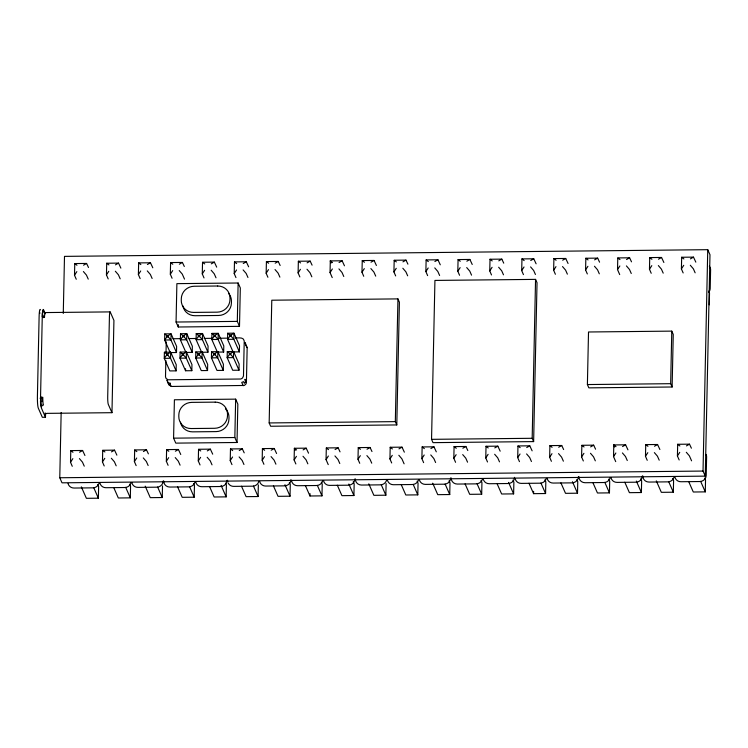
<?xml version="1.0" encoding="UTF-8"?>
<svg xmlns="http://www.w3.org/2000/svg" width="748" height="748" viewBox="0 0 748 748"><rect width="100%" height="100%" fill="white"/><g stroke="black" fill="none" stroke-linecap="round" stroke-linejoin="round"><path stroke-width="1.12" d="M45.179 412.905L45.132 415.215A1.898 1.823 -23.8 0 1 47.059 413.364L111.966 412.69L113.93 320.396L110.283 312.112A6.33 0.739 89.4 0 0 109.423 316.572L107.712 396.646A6.33 0.739 89.4 0 0 108.31 404.406L111.966 412.69M40.411 309.784A9.5 1.113 89.4 0 0 39.12 316.469L37.409 396.543A9.5 1.113 89.4 0 0 38.316 408.193L42.327 417.3L45.469 417.262L45.544 413.794M63.271 313.468L64.496 256.377L707.748 249.682L709.983 254.75L705.261 476.13L62.009 482.825L59.775 477.757L61.158 412.513M72.266 466.294L70.518 462.264L70.78 450.605L82.598 450.474L84.935 455.495M76.259 279.266L74.51 275.227L74.763 263.567L86.59 263.446L88.488 267.485M81.326 486.836L86.385 498.318L98.381 498.196L98.624 486.546L97.708 484.452M104.206 465.967L102.457 461.927L102.719 450.268L114.538 450.146L116.875 455.167M108.198 278.929L106.45 274.899L106.712 263.24L118.53 263.109L120.867 268.13M113.724 487.546L118.334 497.99L130.32 497.859L130.563 486.209L129.647 484.124M136.145 465.63L134.397 461.6L134.659 449.941L146.477 449.81L148.385 453.858M140.138 278.602L138.389 274.563L138.651 262.903L150.47 262.782L152.807 267.793M164.392 352.233L164.27 358.348L169.815 370.924L176.107 370.858L176.238 364.753L170.684 352.168L164.392 352.233L166.57 353.991L167.823 353.982L170.684 352.168L170.553 358.283L176.107 370.858M164.784 333.898L164.654 340.013L170.207 352.589L176.491 352.523L176.622 346.418L171.077 333.832L164.784 333.898L166.963 335.656L168.216 335.637L171.077 333.832L170.946 339.947L176.491 352.523M145.206 486.172L150.273 497.654L162.26 497.532L162.512 485.873M165.85 360.499L165.504 376.814L166.084 378.46L168.048 379.788L240.875 379.012L242.474 378.067L243.483 376.01L244.231 341.041C243.801 336.824 238.116 337.984 235.377 338.077M166.028 352.345L166.252 341.855M167.823 353.982L167.795 355.197L170.553 358.283L164.27 358.348L166.542 355.216L166.57 353.991M168.216 335.637L168.188 336.862L170.946 339.947L164.654 340.013L166.935 336.881L166.963 335.656M168.094 465.303L166.346 461.264L166.608 449.604L178.426 449.483L180.754 454.494M172.077 278.265L170.329 274.236L170.591 262.567L182.409 262.445L184.317 266.494M173.583 438.16L174.406 399.778L235.657 399.142L237.845 404.107L237.023 442.489L175.78 443.125L173.583 438.16L234.835 437.524L237.023 442.489M176.061 322.033L176.883 283.642L238.135 283.006L240.323 287.971L239.5 326.352L178.258 326.998L176.061 322.033L237.312 321.388L239.5 326.352M178.258 326.998L178.304 324.669M180.118 352.074L179.988 358.18L185.541 370.765L191.825 370.699L191.956 364.585L186.411 352.009L180.118 352.074L182.288 353.823L183.55 353.813L186.411 352.009L186.28 358.114L191.825 370.699M180.511 333.73L180.38 339.844L185.925 352.43L192.217 352.364L192.348 346.249L186.804 333.664L180.511 333.73L182.68 335.487L183.943 335.478L186.804 333.664L186.673 339.779L192.217 352.364M183.55 353.813L183.522 355.038L186.28 358.114L179.988 358.18L182.269 355.048L182.288 353.823M183.943 335.478L183.915 336.703L186.673 339.779L180.38 339.844L182.652 336.712L182.68 335.487M185.541 370.765L185.579 368.727M195.845 351.906L195.714 358.021L201.259 370.597L207.551 370.531L207.682 364.426L202.128 351.841L195.845 351.906L198.014 353.664L199.267 353.654L202.128 351.841L201.997 357.955L207.551 370.531M196.228 333.571L196.107 339.686L201.651 352.261L207.944 352.196L208.075 346.09L202.521 333.505L196.228 333.571L198.407 335.328L199.66 335.31L202.521 333.505L202.39 339.62L207.944 352.196M177.613 486.883L182.213 497.317L194.2 497.196L194.452 485.546L193.526 483.46M199.267 353.654L199.249 354.87L201.997 357.955L195.714 358.021L197.986 354.889L198.014 353.664M199.66 335.31L199.632 336.535L202.39 339.62L196.107 339.686L198.379 336.553L198.407 335.328M200.034 464.966L198.285 460.936L198.547 449.268L210.366 449.146L212.703 454.167M204.026 277.938L202.278 273.899L202.54 262.239L214.358 262.118L216.686 267.13M211.562 351.747L211.432 357.853L216.985 370.438L223.269 370.372L223.4 364.257L217.855 351.682L211.562 351.747L213.732 353.495L214.994 353.486L217.855 351.682L217.724 357.787L223.269 370.372M211.955 333.402L211.824 339.517L217.378 352.102L223.661 352.037L223.792 345.922L218.248 333.337L211.955 333.402L214.124 335.16L215.387 335.151L218.248 333.337L218.117 339.452L223.661 352.037M214.994 353.486L214.966 354.711L217.724 357.787L211.432 357.853L213.713 354.72L213.732 353.495M215.387 335.151L215.359 336.376L218.117 339.452L211.824 339.517L214.106 336.385L214.124 335.16M227.289 351.579L227.158 357.694L232.703 370.269L238.995 370.204L239.126 364.098L233.572 351.513L227.289 351.579L229.458 353.337L230.721 353.327L233.572 351.513L233.451 357.628L238.995 370.204M227.682 333.243L227.551 339.358L233.096 351.934L239.388 351.869L239.519 345.763L233.965 333.178L227.682 333.243L229.851 335.001L231.104 334.982L233.965 333.178L233.834 339.293L239.388 351.869M209.552 486.546L214.152 496.99L226.148 496.868L226.392 485.209L225.475 483.124M230.721 353.327L230.693 354.543L233.451 357.628L227.158 357.694L229.43 354.561L229.458 353.337M231.104 334.982L231.085 336.207L233.834 339.293L227.551 339.358L229.823 336.226L229.851 335.001M231.974 464.639L230.225 460.6L230.487 448.94L242.305 448.819L244.213 452.858M235.966 277.601L234.218 273.572L234.479 261.903L246.298 261.781L248.635 266.802M234.835 437.524L235.657 399.142M237.312 321.388L238.135 283.006M171.498 386.464L168.403 383.584L166.963 380.124L168.954 385.005L171.498 386.464L244.287 385.454L245.755 384.285L246.41 382.63L247.158 347.661L245.755 345.221M241.492 486.219L246.101 496.653L258.088 496.532L258.341 484.882M263.922 464.302L262.174 460.272L262.426 448.604L274.254 448.482L276.582 453.503M267.906 277.265L266.157 273.235L266.419 261.576L278.237 261.454L280.145 265.493M269.168 422.938L271.786 300.21L397.945 298.891L399.404 302.201L396.786 424.939L270.626 426.248L269.168 422.938L395.327 421.629L396.786 424.939M273.431 485.882L278.041 496.326L290.028 496.195L290.28 484.545L289.354 482.46M295.862 463.966L294.114 459.936L294.375 448.276L306.194 448.155L308.531 453.166M299.855 276.938L298.106 272.898L298.359 261.239L310.186 261.117L312.084 265.157M321.303 482.123L322.22 484.218L321.977 495.868L309.981 495.989L310.037 493.661M328.232 464.611L326.053 459.599L326.315 447.94L338.133 447.818L340.041 451.857M332.224 277.583L330.046 272.571L330.307 260.912L342.126 260.781L344.463 265.802M337.32 485.218L341.93 495.662L353.916 495.531L354.159 483.881L353.243 481.796M359.741 463.302L357.993 459.272L358.255 447.613L370.073 447.491L371.98 451.53M363.734 276.274L361.985 272.235L362.247 260.575L374.065 260.454L376.403 265.475M368.801 483.844L373.869 495.326L385.856 495.204L386.108 483.554M391.69 462.975L389.942 458.935L390.194 447.276L402.022 447.154L404.35 452.175M395.673 275.937L393.925 271.907L394.187 260.248L406.005 260.117L407.912 264.166M395.327 421.629L397.945 298.891M401.209 484.554L405.809 494.998L417.795 494.867L418.048 483.217L417.122 481.132M423.63 462.638L421.881 458.608L422.143 446.949L433.962 446.818L436.299 451.839M427.622 275.61L425.874 271.571L426.126 259.911L437.954 259.79L440.282 264.801M431.549 439.338L434.934 280.425L535.559 279.378L537.027 282.688L533.633 441.601L433.008 442.648L431.549 439.338L532.174 438.291L533.633 441.601M432.69 483.18L437.748 494.662L449.744 494.54L449.987 482.881L449.071 480.796M455.569 462.311L453.821 458.272L454.083 446.612L465.901 446.491L467.809 450.53M459.562 275.273L457.813 271.244L458.075 259.575L469.894 259.453L472.231 264.474M465.088 483.891L469.697 494.325L481.684 494.204L481.936 482.554L481.011 480.468M487.509 461.974L485.77 457.944L486.022 446.276L497.85 446.154L500.178 451.175M491.501 274.946L489.753 270.907L490.015 259.247L501.833 259.126L503.741 263.165M497.027 483.554L501.637 493.998L513.624 493.876L513.876 482.217L512.95 480.132M519.458 461.647L517.71 457.608L517.971 445.948L529.79 445.827L532.127 450.838M523.441 274.61L521.702 270.58L521.954 258.911L533.773 258.789L536.11 263.81M532.174 438.291L535.559 279.378M544.899 479.795L545.816 481.89L545.572 493.54L533.576 493.661L533.633 491.333M551.398 461.31L549.649 457.28L549.911 445.612L561.729 445.49L563.637 449.539M555.39 274.273L553.642 270.243L553.903 258.584L565.722 258.462L568.059 263.474M560.916 482.89L565.525 493.334L577.512 493.203L577.755 481.553L576.839 479.468M583.337 460.974L581.589 456.944L581.851 445.284L593.669 445.163L595.576 449.202M587.33 273.946L585.581 269.916L585.843 258.247L597.661 258.125L599.569 262.165M587.395 384.556L588.517 331.99L671.779 331.121L673.247 334.431L672.125 386.997L588.854 387.866L587.395 384.556L670.666 383.687L672.125 386.997M592.855 482.563L597.465 492.997L609.452 492.876L609.704 481.226L608.779 479.131M615.716 461.619L613.538 456.617L613.79 444.948L625.618 444.826L627.946 449.847M619.699 274.591L617.521 269.579L617.783 257.92L629.601 257.798L631.508 261.837M624.804 482.226L629.405 492.67L641.391 492.539L641.644 480.889L640.718 478.804M647.226 460.31L645.477 456.28L645.739 444.621L657.557 444.499L659.895 449.511M651.218 273.282L649.47 269.243L649.722 257.583L661.55 257.462L663.878 262.483M670.666 383.687L671.779 331.121M656.286 480.852L661.344 492.334L673.34 492.212L673.583 480.562L672.667 478.468M679.165 459.983L677.417 455.943L677.679 444.284L689.497 444.162L691.404 448.202M683.158 272.945L681.409 268.915L681.671 257.256L693.49 257.125L695.827 262.146M705.261 476.13L703.027 471.062L707.748 249.682M688.684 481.562L693.293 492.006L705.28 491.875L705.532 480.225L704.607 478.14M709.272 304.847L709.515 293.197L708.599 291.103M43.721 317.648L44.039 316.469A3.796 3.637 -23.8 0 1 42.169 316.002M74.51 275.227L76.838 271.627M70.518 462.264L72.846 458.655M106.45 274.899L108.778 271.29M102.457 461.927L104.785 458.328M138.389 274.563L140.718 270.963M134.397 461.6L136.734 457.991M170.329 274.236L172.666 270.626M166.346 461.264L168.674 457.664M202.278 273.899L204.606 270.299M198.285 460.936L200.614 457.327M234.218 273.572L236.546 269.963M230.225 460.6L232.553 457M266.157 273.235L268.485 269.626M262.174 460.272L264.502 456.663M298.106 272.898L300.434 269.299M294.114 459.936L296.442 456.327M330.046 272.571L332.374 268.962M326.053 459.599L328.381 456M361.985 272.235L364.313 268.635M357.993 459.272L360.33 455.663M393.925 271.907L396.262 268.298M389.942 458.935L392.27 455.336M425.874 271.571L428.202 267.971M421.881 458.608L424.209 454.999M457.813 271.244L460.142 267.634M453.821 458.272L456.149 454.672M489.753 270.907L492.081 267.307M485.77 457.944L488.098 454.335M521.702 270.58L524.03 266.971M517.71 457.608L520.038 454.008M553.642 270.243L555.97 266.634M549.649 457.28L551.977 453.671M585.581 269.916L587.909 266.307M581.589 456.944L583.926 453.335M617.521 269.579L619.858 265.97M613.538 456.617L615.866 453.008M649.47 269.243L651.798 265.643M645.477 456.28L647.805 452.671M681.409 268.915L683.737 265.306M677.417 455.943L679.745 452.344M83.524 265.185L86.59 263.446M115.473 264.857L118.53 263.109M147.412 264.521L150.47 262.782M179.352 264.194L182.409 262.445M211.291 263.857L214.358 262.118M243.24 263.52L246.298 261.781M275.18 263.193L278.237 261.454M307.119 262.857L310.186 261.117M79.54 452.222L82.598 450.474M339.068 262.529L342.126 260.781M111.48 451.886L114.538 450.146M371.008 262.193L374.065 260.454M143.42 451.558L146.477 449.81M402.948 261.865L406.005 260.117M175.359 451.222L178.426 449.483M434.887 261.529L437.954 259.79M207.308 450.894L210.366 449.146M466.836 261.202L469.894 259.453M239.248 450.558L242.305 448.819M498.776 260.865L501.833 259.126M271.187 450.221L274.254 448.482M530.715 260.528L533.773 258.789M303.136 449.894L306.194 448.155M562.655 260.201L565.722 258.462M335.076 449.557L338.133 447.818M594.604 259.865L597.661 258.125M367.016 449.23L370.073 447.491M626.544 259.537L629.601 257.798M398.955 448.894L402.022 447.154M658.483 259.201L661.55 257.462M430.904 448.566L433.962 446.818M690.432 258.873L693.49 257.125M462.844 448.23L465.901 446.491M494.783 447.902L497.85 446.154M526.723 447.566L529.79 445.827M558.672 447.239L561.729 445.49M590.611 446.902L593.669 445.163M622.551 446.565L625.618 444.826M654.5 446.238L657.557 444.499M686.44 445.901L689.497 444.162M45.189 312.571L110.087 311.897M166.935 336.881L168.188 336.862M182.652 336.712L183.915 336.703M198.379 336.553L199.632 336.535M214.106 336.385L215.359 336.376M229.823 336.226L231.085 336.207M172.928 338.732L181.025 338.648M189.113 338.564L196.051 338.489M204.148 338.405L212.245 338.32M219.183 338.246L227.28 338.161M166.542 355.216L167.795 355.197M182.269 355.048L183.522 355.038M197.986 354.889L199.249 354.87M213.713 354.72L214.966 354.711M229.43 354.561L230.693 354.543M59.775 477.757L703.027 471.062M681.671 257.256L683.878 258.939M585.843 258.247L588.05 259.939M553.903 258.584L556.11 260.267M521.954 258.911L524.161 260.603M490.015 259.247L492.221 260.93M330.307 260.912L332.514 262.595M298.359 261.239L300.565 262.931M266.419 261.576L268.626 263.259M138.651 262.903L140.858 264.586M106.712 263.24L108.918 264.923M74.763 263.567L76.969 265.26M677.679 444.284L679.885 445.976M645.739 444.621L647.946 446.304M613.79 444.948L615.997 446.64M486.022 446.276L488.229 447.968M454.083 446.612L456.289 448.295M422.143 446.949L424.35 448.632M390.194 447.276L392.401 448.968M262.426 448.604L264.633 450.296M230.487 448.94L232.693 450.623M70.78 450.605L72.986 452.288M651.929 259.276L649.741 257.733M619.989 259.603L617.801 258.06M460.282 261.267L458.094 259.724M428.333 261.594L426.145 260.052M396.393 261.931L394.205 260.388M584.057 446.967L581.869 445.425M364.454 262.268L362.266 260.725M552.118 447.304L549.93 445.761M520.178 447.631L517.981 446.089M236.686 263.595L234.498 262.052M204.737 263.922L202.549 262.38M172.797 264.259L170.609 262.716M360.461 449.296L358.273 447.753M328.522 449.632L326.334 448.089M296.582 449.959L294.375 448.276L295.245 450.371M200.754 450.96L198.566 449.417M168.805 451.287L166.617 449.744M136.865 451.624L134.677 450.081M104.926 451.96L102.738 450.418M245.157 343.669L245.718 344.211L244.989 342.556L247.158 347.661M690.292 265.241L693.359 268.794L695.144 272.824M658.352 265.568L661.41 269.121L663.205 273.151M626.413 265.905L629.47 269.458L631.265 273.488M594.464 266.241L597.53 269.785L599.316 273.824M562.524 266.569L565.591 270.121L567.377 274.151M530.584 266.905L533.642 270.449L535.437 274.488M686.299 452.278L689.366 455.822L691.582 460.833M498.635 267.232L501.702 270.785L503.488 274.815M654.36 452.605L657.427 456.158L659.212 460.188M466.696 267.569L469.763 271.113L471.549 275.152M622.42 452.942L625.478 456.486L627.273 460.525M434.756 267.896L437.814 271.449L439.609 275.479M590.481 453.269L593.538 456.822L595.333 460.852M402.817 268.233L405.874 271.786L407.669 275.816M558.532 453.606L561.598 457.15L563.384 461.189M370.868 268.56L373.935 272.113L375.72 276.143M526.592 453.933L529.659 457.486L531.445 461.516M338.928 268.897L341.995 272.45L343.781 276.48M494.652 454.27L497.71 457.813L499.505 461.853M306.989 269.233L310.046 272.777L311.841 276.816M462.703 454.597L465.77 458.15L467.556 462.18M275.04 269.561L278.106 273.114L279.892 277.143M430.764 454.934L433.831 458.487L435.617 462.516M243.1 269.897L246.167 273.441L247.953 277.48M398.824 455.261L401.882 458.814L404.107 463.825M211.16 270.224L214.218 273.777L216.013 277.807M366.885 455.597L369.942 459.15L371.737 463.18M179.221 270.561L182.278 274.105L184.504 279.116M334.936 455.934L338.002 459.478L339.788 463.517M147.272 270.888L150.339 274.441L152.125 278.471M302.996 456.261L306.063 459.814L307.849 463.844M115.332 271.225L118.399 274.768L120.185 278.808M271.056 456.598L274.114 460.142L275.909 464.181M83.393 271.552L86.45 275.105L88.245 279.135M239.108 456.925L242.174 460.478L243.96 464.508M207.168 457.262L210.235 460.805L212.021 464.845M175.228 457.589L178.286 461.142L180.081 465.172M143.289 457.926L146.346 461.479L148.141 465.508M111.34 458.253L114.407 461.806L116.192 465.836M79.4 458.589L82.467 462.142L84.253 466.172M246.41 382.63L244.951 379.32L245.596 381.517L244.344 383.313L243.614 381.658L241.735 382.406L243.203 385.716M700.67 481.441L705.28 491.875M668.731 481.768L673.34 492.212M636.333 481.058L641.391 492.539M613.809 445.097L614.669 447.042M604.851 482.432L609.452 492.876M572.444 481.721L577.512 493.203M540.963 483.096L545.572 493.54M528.976 483.227L533.576 493.661M508.556 482.385L513.624 493.876M477.074 483.76L481.684 494.204M445.135 484.096L449.744 494.54M331.177 263.006L330.289 260.959M413.195 484.424L417.795 494.867M381.256 484.76L385.856 495.204M348.849 484.05L353.916 495.531M317.367 485.424L321.977 495.868M305.38 485.546L309.981 495.989M284.96 484.713L290.028 496.195M253.479 486.088L258.088 496.532M221.081 485.377L226.148 496.868M189.599 486.752L194.2 497.196M157.66 487.088L162.26 497.532M125.711 487.416L130.32 497.859M45.338 313.805L43.552 309.756A9.5 1.113 89.4 0 0 42.262 316.441L40.56 396.505A9.5 1.113 89.4 0 0 41.458 408.165L45.469 417.262M42.197 313.833L43.534 316.871M93.771 487.752L98.381 498.196M39.794 313.459A6.33 0.739 89.4 0 1 39.962 312.832M40.046 398.207A3.796 0.991 1.2 0 0 41.991 398.319L42.234 401.433A3.796 3.637 -23.8 0 0 40.336 401.938M180.455 422.143A12.669 12.136 -23.8 0 0 192.582 431.848L216.097 431.605A12.669 12.136 -23.8 0 0 228.935 419.254A21.683 20.785 -23.8 0 0 228.785 415.159A12.669 12.136 -23.8 0 0 225.475 408.932M182.933 306.007A12.669 12.136 -23.8 0 0 195.06 315.721L218.575 315.478A12.669 12.136 -23.8 0 0 231.413 303.118A21.683 20.785 -23.8 0 0 231.263 299.022A12.669 12.136 -23.8 0 0 228.505 293.384M131.882 482.694A6.33 6.068 -23.8 0 0 137.912 487.378L156.781 487.182A6.33 6.068 -23.8 0 0 163.204 481.001M259.649 481.357A6.33 6.068 -23.8 0 0 265.68 486.05L284.549 485.854A6.33 6.068 -23.8 0 0 290.972 479.674M387.417 480.029A6.33 6.068 -23.8 0 0 393.448 484.723L412.316 484.526A6.33 6.068 -23.8 0 0 418.553 479.711M515.194 478.701A6.33 6.068 -23.8 0 0 521.225 483.386L540.084 483.189A6.33 6.068 -23.8 0 0 546.321 478.374M642.831 476.018A6.33 6.068 -23.8 0 0 648.993 482.058L667.861 481.862A6.33 6.068 -23.8 0 0 674.088 477.046M611.013 477.701A6.33 6.068 -23.8 0 0 617.044 482.395L635.912 482.198A6.33 6.068 -23.8 0 0 642.336 476.018M483.245 479.038A6.33 6.068 -23.8 0 0 489.276 483.722L508.144 483.526A6.33 6.068 -23.8 0 0 514.568 477.346M355.347 479.01A6.33 6.068 -23.8 0 0 361.508 485.05L380.377 484.854A6.33 6.068 -23.8 0 0 386.613 480.038M228.149 482.984A6.33 6.068 -23.8 0 0 233.741 486.378L252.609 486.181A6.33 6.068 -23.8 0 0 258.845 481.366M227.71 481.693A6.33 6.068 -23.8 0 1 227.579 480.338M99.942 483.021A6.33 6.068 -23.8 0 0 105.973 487.715L124.841 487.518A6.33 6.068 -23.8 0 0 131.068 482.703M163.7 481.001A6.33 6.068 -23.8 0 0 169.852 487.051L188.72 486.855A6.33 6.068 -23.8 0 0 194.957 482.03M291.598 481.029A6.33 6.068 -23.8 0 0 297.629 485.714L316.488 485.517A6.33 6.068 -23.8 0 0 322.725 480.702M419.366 479.702A6.33 6.068 -23.8 0 0 425.397 484.386L444.265 484.19A6.33 6.068 -23.8 0 0 450.679 478.009M547.134 478.374A6.33 6.068 -23.8 0 0 553.165 483.058L572.033 482.862A6.33 6.068 -23.8 0 0 578.447 476.682M674.902 477.037A6.33 6.068 -23.8 0 0 680.932 481.731L699.801 481.534A6.33 6.068 -23.8 0 0 706.215 475.354L706.608 457.019A6.33 6.068 -23.8 0 0 706.047 454.373M708.758 292.15A6.33 6.068 -23.8 0 0 710.207 288.317L710.6 269.981A6.33 6.068 -23.8 0 0 709.31 266.185M578.943 476.682A6.33 6.068 -23.8 0 0 585.104 482.722L603.973 482.525A6.33 6.068 -23.8 0 0 610.209 477.71M451.175 478.009A6.33 6.068 -23.8 0 0 457.337 484.059L476.205 483.863A6.33 6.068 -23.8 0 0 482.441 479.047M323.538 480.693A6.33 6.068 -23.8 0 0 329.569 485.387L348.437 485.19A6.33 6.068 -23.8 0 0 354.851 479.01M195.77 482.03A6.33 6.068 -23.8 0 0 201.801 486.714L220.669 486.518A6.33 6.068 -23.8 0 0 227.083 480.338M68.003 483.358A6.33 6.068 -23.8 0 0 74.033 488.042L92.892 487.846A6.33 6.068 -23.8 0 0 99.129 483.03M217.677 286.007L194.162 286.25A12.669 12.136 -23.8 0 0 181.614 296.217A21.683 20.785 -23.8 0 0 181.474 302.697A12.669 12.136 -23.8 0 0 193.601 312.412L217.116 312.168A12.669 12.136 -23.8 0 0 229.664 302.192A21.683 20.785 -23.8 0 0 229.991 298.097A12.669 12.136 -23.8 0 0 217.677 286.007M215.2 402.134L191.684 402.377A12.669 12.136 -23.8 0 0 179.137 412.344A21.683 20.785 -23.8 0 0 178.809 416.449A12.669 12.136 -23.8 0 0 191.123 428.539L214.639 428.295A12.669 12.136 -23.8 0 0 227.186 418.328A21.683 20.785 -23.8 0 0 227.514 414.233A12.669 12.136 -23.8 0 0 215.2 402.134M170.039 383.154L169.487 383.088L170.217 384.743L170.039 383.154M43.534 310.981A1.898 1.823 -23.8 0 0 45.376 312.795A6.33 0.739 89.4 0 0 44.515 317.246A1.898 0.496 1.2 0 1 42.412 316.769A8.228 0.963 89.4 0 1 43.534 310.981M40.701 396.842A1.898 0.496 1.2 0 0 42.814 397.319A6.33 0.739 89.4 0 0 43.412 405.089A1.898 1.823 -23.8 0 0 41.486 406.94A8.228 0.963 89.4 0 1 40.701 396.842"/></g></svg>
